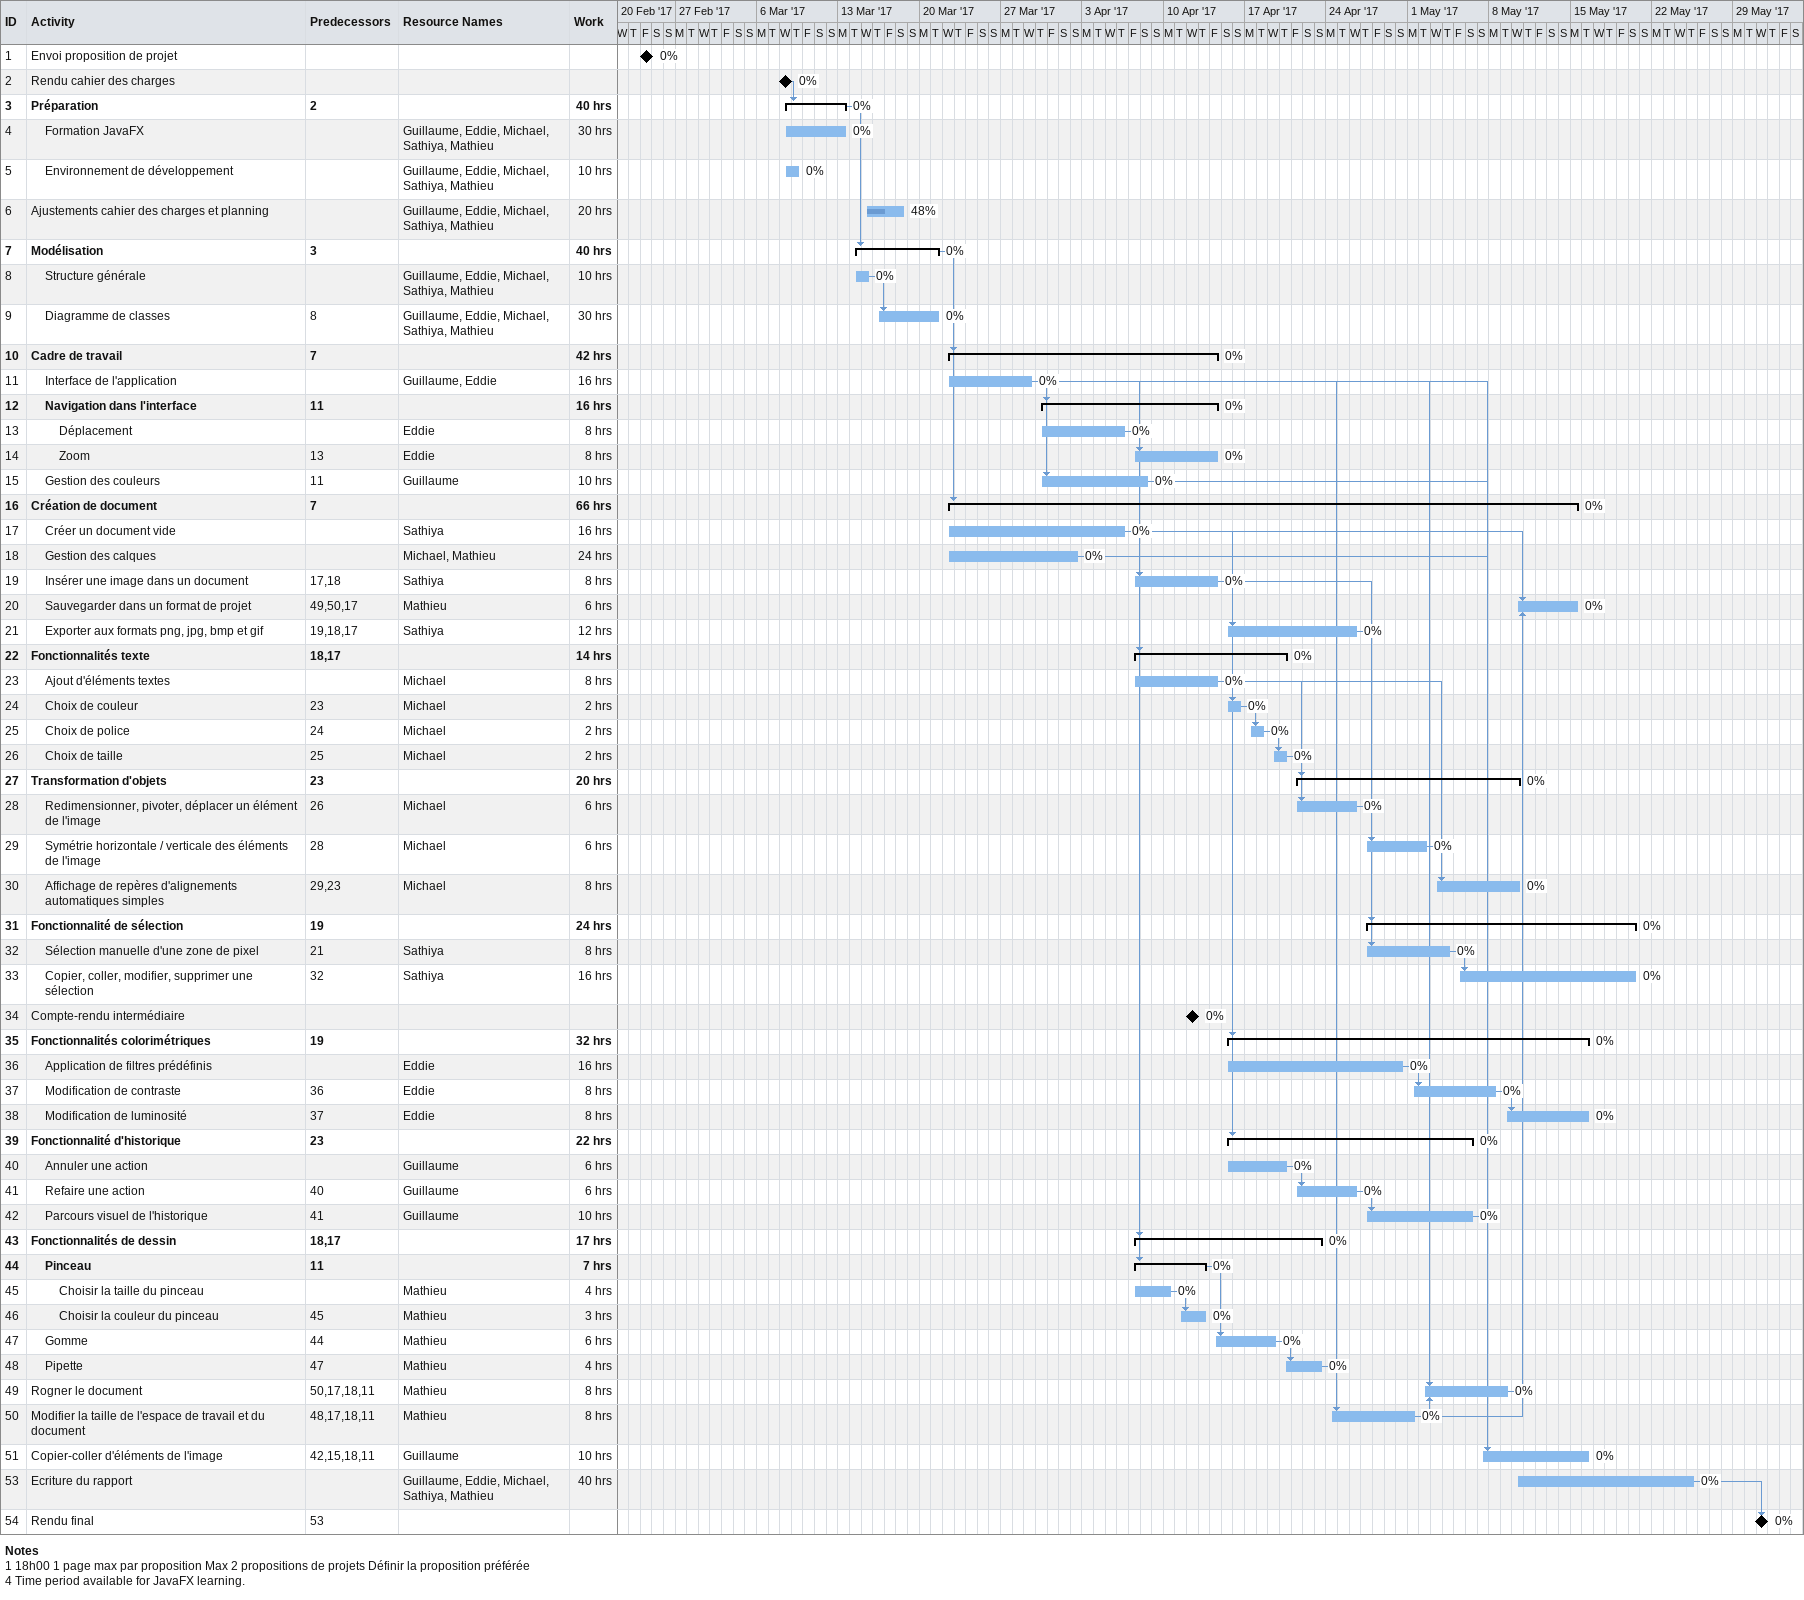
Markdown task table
| ID | Level | Task | Start | Finish | Predecessors | Resources | % complete | Work (h) |
|---|---|---|---|---|---|---|---|---|
| 1 | 1 | Envoi proposition de projet (milestone) | 2017-02-24 | 2017-02-24 |  |  | 0 |  |
| 2 | 1 | Rendu cahier des charges (milestone) | 2017-03-08 | 2017-03-08 |  |  | 0 |  |
| 3 | 1 | **Préparation** | 2017-03-08 | 2017-03-13 | 2 |  | 0 | 40 |
| 4 | 2 | Formation JavaFX | 2017-03-08 | 2017-03-13 |  | Guillaume, Eddie, Michael, Sathiya, Mathieu | 0 | 30 |
| 5 | 2 | Environnement de développement | 2017-03-08 | 2017-03-09 |  | Guillaume, Eddie, Michael, Sathiya, Mathieu | 0 | 10 |
| 6 | 1 | Ajustements cahier des charges et planning | 2017-03-15 | 2017-03-18 |  | Guillaume, Eddie, Michael, Sathiya, Mathieu | 48 | 20 |
| 7 | 1 | **Modélisation** | 2017-03-14 | 2017-03-21 | 3 |  | 0 | 40 |
| 8 | 2 | Structure générale | 2017-03-14 | 2017-03-15 |  | Guillaume, Eddie, Michael, Sathiya, Mathieu | 0 | 10 |
| 9 | 2 | Diagramme de classes | 2017-03-16 | 2017-03-21 | 8 | Guillaume, Eddie, Michael, Sathiya, Mathieu | 0 | 30 |
| 10 | 1 | **Cadre de travail** | 2017-03-22 | 2017-04-14 | 7 |  | 0 | 42 |
| 11 | 2 | Interface de l'application | 2017-03-22 | 2017-03-29 |  | Guillaume, Eddie | 0 | 16 |
| 12 | 2 | **Navigation dans l'interface** | 2017-03-30 | 2017-04-14 | 11 |  | 0 | 16 |
| 13 | 3 | Déplacement | 2017-03-30 | 2017-04-06 |  | Eddie | 0 | 8 |
| 14 | 3 | Zoom | 2017-04-07 | 2017-04-14 | 13 | Eddie | 0 | 8 |
| 15 | 2 | Gestion des couleurs | 2017-03-30 | 2017-04-08 | 11 | Guillaume | 0 | 10 |
| 16 | 1 | **Création de document** | 2017-03-22 | 2017-05-15 | 7 |  | 0 | 66 |
| 17 | 2 | Créer un document vide | 2017-03-22 | 2017-04-06 |  | Sathiya | 0 | 16 |
| 18 | 2 | Gestion des calques | 2017-03-22 | 2017-04-02 |  | Michael, Mathieu | 0 | 24 |
| 19 | 2 | Insérer une image dans un document | 2017-04-07 | 2017-04-14 | 17, 18 | Sathiya | 0 | 8 |
| 20 | 2 | Sauvegarder dans un format de projet | 2017-05-10 | 2017-05-15 | 49, 50, 17 | Mathieu | 0 | 6 |
| 21 | 2 | Exporter aux formats png, jpg, bmp et gif | 2017-04-15 | 2017-04-26 | 19, 18, 17 | Sathiya | 0 | 12 |
| 22 | 1 | **Fonctionnalités texte** | 2017-04-07 | 2017-04-20 | 18, 17 |  | 0 | 14 |
| 23 | 2 | Ajout d'éléments textes | 2017-04-07 | 2017-04-14 |  | Michael | 0 | 8 |
| 24 | 2 | Choix de couleur | 2017-04-15 | 2017-04-16 | 23 | Michael | 0 | 2 |
| 25 | 2 | Choix de police | 2017-04-17 | 2017-04-18 | 24 | Michael | 0 | 2 |
| 26 | 2 | Choix de taille | 2017-04-19 | 2017-04-20 | 25 | Michael | 0 | 2 |
| 27 | 1 | **Transformation d'objets** | 2017-04-21 | 2017-05-10 | 23 |  | 0 | 20 |
| 28 | 2 | Redimensionner, pivoter, déplacer un élément de l'image | 2017-04-21 | 2017-04-26 | 26 | Michael | 0 | 6 |
| 29 | 2 | Symétrie horizontale / verticale des éléments de l'image | 2017-04-27 | 2017-05-02 | 28 | Michael | 0 | 6 |
| 30 | 2 | Affichage de repères d'alignements automatiques simples | 2017-05-03 | 2017-05-10 | 29, 23 | Michael | 0 | 8 |
| 31 | 1 | **Fonctionnalité de sélection** | 2017-04-27 | 2017-05-20 | 19 |  | 0 | 24 |
| 32 | 2 | Sélection manuelle d'une zone de pixel | 2017-04-27 | 2017-05-04 | 21 | Sathiya | 0 | 8 |
| 33 | 2 | Copier, coller, modifier, supprimer une sélection | 2017-05-05 | 2017-05-20 | 32 | Sathiya | 0 | 16 |
| 34 | 1 | Compte-rendu intermédiaire (milestone) | 2017-04-12 | 2017-04-12 |  |  | 0 |  |
| 35 | 1 | **Fonctionnalités colorimétriques** | 2017-04-15 | 2017-05-16 | 19 |  | 0 | 32 |
| 36 | 2 | Application de filtres prédéfinis | 2017-04-15 | 2017-04-30 |  | Eddie | 0 | 16 |
| 37 | 2 | Modification de contraste | 2017-05-01 | 2017-05-08 | 36 | Eddie | 0 | 8 |
| 38 | 2 | Modification de luminosité | 2017-05-09 | 2017-05-16 | 37 | Eddie | 0 | 8 |
| 39 | 1 | **Fonctionnalité d'historique** | 2017-04-15 | 2017-05-06 | 23 |  | 0 | 22 |
| 40 | 2 | Annuler une action | 2017-04-15 | 2017-04-20 |  | Guillaume | 0 | 6 |
| 41 | 2 | Refaire une action | 2017-04-21 | 2017-04-26 | 40 | Guillaume | 0 | 6 |
| 42 | 2 | Parcours visuel de l'historique | 2017-04-27 | 2017-05-06 | 41 | Guillaume | 0 | 10 |
| 43 | 1 | **Fonctionnalités de dessin** | 2017-04-07 | 2017-04-23 | 18, 17 |  | 0 | 17 |
| 44 | 2 | **Pinceau** | 2017-04-07 | 2017-04-13 | 11 |  | 0 | 7 |
| 45 | 3 | Choisir la taille du pinceau | 2017-04-07 | 2017-04-10 |  | Mathieu | 0 | 4 |
| 46 | 3 | Choisir la couleur du pinceau | 2017-04-11 | 2017-04-13 | 45 | Mathieu | 0 | 3 |
| 47 | 2 | Gomme | 2017-04-14 | 2017-04-19 | 44 | Mathieu | 0 | 6 |
| 48 | 2 | Pipette | 2017-04-20 | 2017-04-23 | 47 | Mathieu | 0 | 4 |
| 49 | 1 | Rogner le document | 2017-05-02 | 2017-05-09 | 50, 17, 18, 11 | Mathieu | 0 | 8 |
| 50 | 1 | Modifier la taille de l'espace de travail et du document | 2017-04-24 | 2017-05-01 | 48, 17, 18, 11 | Mathieu | 0 | 8 |
| 51 | 1 | Copier-coller d'éléments de l'image | 2017-05-07 | 2017-05-16 | 42, 15, 18, 11 | Guillaume | 0 | 10 |
| 53 | 1 | Ecriture du rapport | 2017-05-10 | 2017-05-25 |  | Guillaume, Eddie, Michael, Sathiya, Mathieu | 0 | 40 |
| 54 | 1 | Rendu final (milestone) | 2017-05-31 | 2017-05-31 | 53 |  | 0 |  |

Notes
- 1: 18h00 1 page max par proposition Max 2 propositions de projets Définir la proposition préférée
- 4: Time period available for JavaFX learning.
